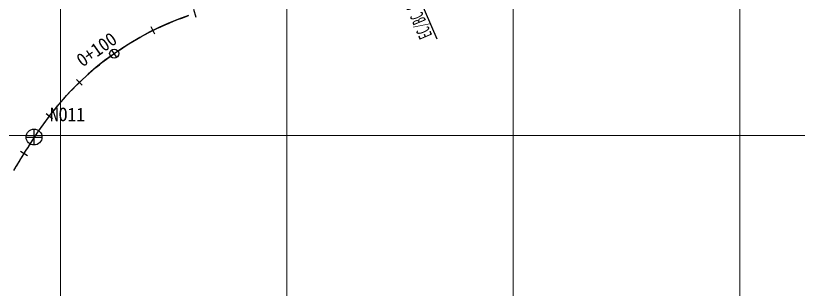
# Model space of a CAD drawing. Header units: metres. Extents: x 222706 to 224249, y 221324 to 222332.
# Drawn here: x 222987.5 to 223333.1, y 221635.5 to 221756.6 of the extents above; entities that cross this region are included whole.
import ezdxf
from ezdxf.enums import TextEntityAlignment as Align

# ---------------------------------------------------------------- set-up
doc = ezdxf.new("R2010")
doc.units = ezdxf.units.M
for name, color, linetype in [('CA-ALGN-CNTL', 2, 'Continuous'), ('CA-ALGN-STSM', 2, 'Continuous'), ('CA-ALGN-SUBL', 1, 'Continuous'), ('CA-ALGN-SUBT', 2, 'Continuous'), ('CA-ALGN-TEXT', 3, 'Continuous'), ('CV-GRID-LINE', 1, 'Continuous'), ('CV-SURV-SYMB', 3, 'Continuous'), ('CV-SURV-TEXT', 3, 'Continuous')]:
    doc.layers.add(name, color=color, linetype=linetype)
doc.styles.add('GTXT', font='DotumChe.ttf')
doc.styles.add('Han_Romanstyle', font='DotumChe.ttf')

# ---------------------------------------------------------------- blocks, each defined once
blk = doc.blocks.new('CASTAMS')
blk.add_line((0, -1.5), (0, 1.5))
at = {"style": 'GTXT', "flags": 1}
for tag, p in [('STA_DST', (0, -3.62)), ('XSEC_DAT', (0, -6.85))]:
    blk.add_attdef(tag, text='', height=2.5, dxfattribs=at).set_placement(p, align=Align.MIDDLE)

msp = doc.modelspace()

# ---------------------------------------------------------------- linework, layer by layer
at = {"layer": 'CA-ALGN-CNTL'}
for points in [[(222986.71, 221688.08), (222987.74, 221689.8), (222988.77, 221691.51), (222989.8, 221693.22), (222990.84, 221694.93), (222991.89, 221696.64), (222992.95, 221698.33), (222994.01, 221700.02), (222995.1, 221701.71), (222996.19, 221703.38), (222997.31, 221705.04), (222998.43, 221706.69), (222999.58, 221708.33), (223000.75, 221709.95), (223001.94, 221711.56), (223003.15, 221713.15), (223003.46, 221713.55), (223004.7, 221715.11), (223005.97, 221716.66), (223007.26, 221718.19), (223008.57, 221719.7), (223009.91, 221721.19), (223011.26, 221722.65), (223012.65, 221724.1), (223014.05, 221725.53), (223015.47, 221726.93), (223016.92, 221728.31), (223018.39, 221729.67), (223019.88, 221731), (223021.39, 221732.32), (223022.91, 221733.61), (223024.46, 221734.87), (223026.03, 221736.11), (223027.62, 221737.33), (223029.22, 221738.53), (223030.85, 221739.69), (223032.49, 221740.84), (223034.15, 221741.95), (223035.82, 221743.05), (223037.51, 221744.11), (223039.22, 221745.15), (223040.95, 221746.17), (223042.69, 221747.15), (223044.44, 221748.11), (223046.21, 221749.05), (223047.99, 221749.95), (223049.79, 221750.83), (223051.6, 221751.68), (223053.42, 221752.5), (223055.26, 221753.3), (223057.1, 221754.06), (223058.96, 221754.8), (223060.83, 221755.51), (223062.71, 221756.19), (223063.77, 221756.56)], [(222987.22, 221688.94), (222987.74, 221689.8), (222988.25, 221690.66), (222988.77, 221691.51), (222989.28, 221692.37), (222989.8, 221693.22), (222990.32, 221694.08), (222990.84, 221694.93), (222991.36, 221695.79), (222991.89, 221696.64), (222992.42, 221697.49), (222992.95, 221698.33), (222993.48, 221699.18), (222994.01, 221700.02), (222994.55, 221700.87), (222995.1, 221701.71), (222995.64, 221702.54), (222996.19, 221703.38), (222996.75, 221704.21), (222997.31, 221705.04), (222997.87, 221705.87), (222998.43, 221706.69), (222999.01, 221707.51), (222999.58, 221708.33), (223000.16, 221709.14), (223000.75, 221709.95), (223001.34, 221710.76), (223001.94, 221711.56), (223002.54, 221712.36), (223003.15, 221713.15), (223003.46, 221713.55)]]:
    msp.add_lwpolyline(points, dxfattribs=at)
msp.add_arc((223105.97, 221633.6), 130, 108.9396, 142.0478, dxfattribs=at)
at = {"layer": 'CA-ALGN-STSM'}
msp.add_circle((223030.98, 221739.79), 2, dxfattribs=at)
msp.add_circle((223030.98, 221739.79), 2, dxfattribs=at)
at = {"layer": 'CA-ALGN-SUBL'}
msp.add_line((223173.62, 221746.16), (223152.1, 221796.47), dxfattribs=at)
at = {"layer": 'CV-GRID-LINE', "lineweight": 0}
for p, q in [((223007.23, 222203.63), (223007.23, 221503.63)), ((223107.23, 222203.63), (223107.23, 221503.63)), ((223207.23, 222203.63), (223207.23, 221503.63)), ((223307.23, 222203.63), (223307.23, 221503.63)), ((222707.23, 221703.63), (223507.23, 221703.63))]:
    msp.add_line(p, q, dxfattribs=at)
at = {"layer": 'CV-SURV-SYMB'}
for p, q in [((222995.6, 221699.37), (222995.6, 221706.37)), ((222992.1, 221702.87), (222999.1, 221702.87))]:
    msp.add_line(p, q, dxfattribs=at)
msp.add_circle((222995.6, 221702.87), 3.5, dxfattribs=at)
msp.add_point((222995.6, 221702.87), dxfattribs=at)

# ---------------------------------------------------------------- block references
at = {"layer": 'CA-ALGN-STSM', "yscale": 1.200000000011642, "zscale": 1.2}
for p, xscale, rotation in [((223066.66, 221757.51), 1.20000000001583, 17.66184108603387), ((223048.14, 221750.02), 1.200000000011222, 26.41384837881501), ((223030.98, 221739.79), 1.19999999999366, 35.22858368833273), ((223015.59, 221727.04), 1.199999999995954, 44.04331899836118), ((223002.34, 221712.09), 1.200000000005033, 52.83513761133419), ((222991.18, 221695.5), 1.199999999992853, 58.43902751039831)]:
    msp.add_blockref('CASTAMS', p, dxfattribs=dict(at, xscale=xscale, rotation=rotation))

# ---------------------------------------------------------------- texts
at = {"layer": 'CA-ALGN-SUBT', "style": 'Han_Romanstyle', "width": 0.6}
msp.add_text('EC/BC STA 0+180.8527', height=6, rotation=113.1507, dxfattribs=at).set_placement((223171.52, 221747.9))
at = {"layer": 'CA-ALGN-TEXT', "style": 'Han_Romanstyle'}
msp.add_text('0+100', height=6, rotation=35.2286, dxfattribs=at).set_placement((223016.99, 221733.58))
at = {"layer": 'CV-SURV-TEXT', "style": 'Han_Romanstyle'}
msp.add_text('NO11', height=6, dxfattribs=at).set_placement((223002.6, 221709.87))

doc.saveas('drawing.dxf')
